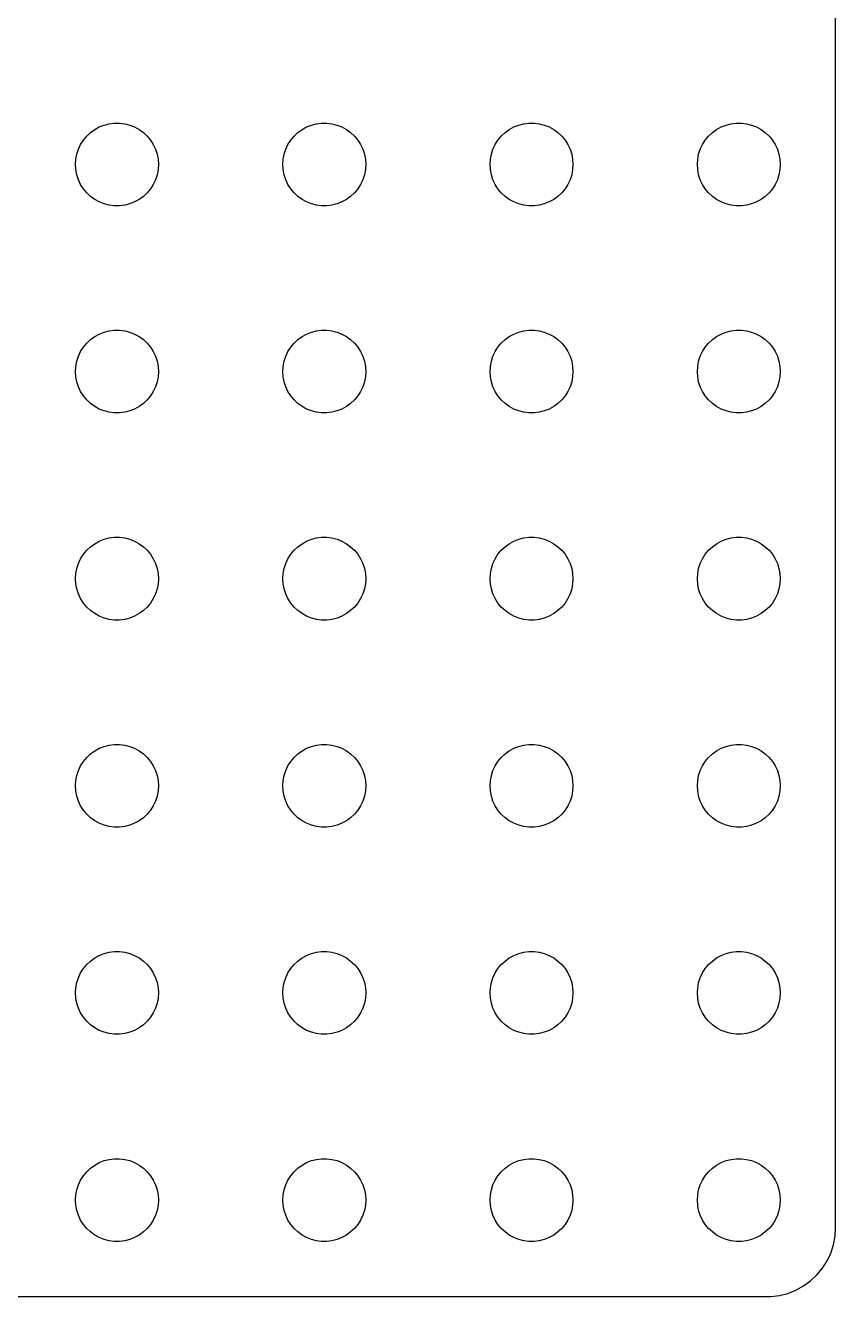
# Model space of a CAD drawing. Header units: metres. Extents: x -112 to 112, y -97 to 97.
# Drawn here: x 53.4 to 112, y -97 to -4.9 of the extents above; entities that cross this region are included whole.
import ezdxf

# ---------------------------------------------------------------- set-up
doc = ezdxf.new("R2010")
doc.units = ezdxf.units.M

msp = doc.modelspace()

# ---------------------------------------------------------------- linework, layer by layer
for p, q in [((112, -92), (112, 92)), ((57.8131, -12.9464), (58.0877, -12.6884)), ((58.0877, -12.6884), (58.3925, -12.467)), ((58.3925, -12.467), (58.7227, -12.2855)), ((58.7227, -12.2855), (59.0729, -12.1468)), ((59.0729, -12.1468), (59.4379, -12.0531)), ((59.4379, -12.0531), (59.8116, -12.0059)), ((59.8116, -12.0059), (60.1884, -12.0059)), ((60.1884, -12.0059), (60.5621, -12.0531)), ((60.5621, -12.0531), (60.927, -12.1468)), ((60.927, -12.1468), (61.2773, -12.2855)), ((61.2773, -12.2855), (61.6075, -12.467)), ((61.6075, -12.467), (61.9123, -12.6884)), ((61.9123, -12.6884), (62.1869, -12.9464)), ((72.8131, -12.9464), (73.0877, -12.6884)), ((73.0877, -12.6884), (73.3925, -12.467)), ((73.3925, -12.467), (73.7227, -12.2855)), ((73.7227, -12.2855), (74.073, -12.1468)), ((74.073, -12.1468), (74.4379, -12.0531)), ((74.4379, -12.0531), (74.8116, -12.0059)), ((74.8116, -12.0059), (75.1884, -12.0059)), ((75.1884, -12.0059), (75.5621, -12.0531)), ((75.5621, -12.0531), (75.927, -12.1468)), ((75.927, -12.1468), (76.2773, -12.2855)), ((76.2773, -12.2855), (76.6075, -12.467)), ((76.6075, -12.467), (76.9123, -12.6884)), ((76.9123, -12.6884), (77.1869, -12.9464)), ((87.8131, -12.9464), (88.0877, -12.6884)), ((88.0877, -12.6884), (88.3925, -12.467)), ((88.3925, -12.467), (88.7227, -12.2855)), ((88.7227, -12.2855), (89.073, -12.1468)), ((89.073, -12.1468), (89.4379, -12.0531)), ((89.4379, -12.0531), (89.8116, -12.0059)), ((89.8116, -12.0059), (90.1884, -12.0059)), ((90.1884, -12.0059), (90.5621, -12.0531)), ((90.5621, -12.0531), (90.927, -12.1468)), ((90.927, -12.1468), (91.2773, -12.2855)), ((91.2773, -12.2855), (91.6075, -12.467)), ((91.6075, -12.467), (91.9123, -12.6884)), ((91.9123, -12.6884), (92.1869, -12.9464)), ((102.813, -12.9464), (103.088, -12.6884)), ((103.088, -12.6884), (103.393, -12.467)), ((103.393, -12.467), (103.723, -12.2855)), ((103.723, -12.2855), (104.073, -12.1468)), ((104.073, -12.1468), (104.438, -12.0531)), ((104.438, -12.0531), (104.812, -12.0059)), ((104.812, -12.0059), (105.188, -12.0059)), ((105.188, -12.0059), (105.562, -12.0531)), ((105.562, -12.0531), (105.927, -12.1468)), ((105.927, -12.1468), (106.277, -12.2855)), ((106.277, -12.2855), (106.607, -12.467)), ((106.607, -12.467), (106.912, -12.6884)), ((106.912, -12.6884), (107.187, -12.9464)), ((57.2107, -13.8956), (57.3711, -13.5547)), ((57.3711, -13.5547), (57.5729, -13.2366)), ((57.5729, -13.2366), (57.8131, -12.9464)), ((62.1869, -12.9464), (62.427, -13.2366)), ((62.427, -13.2366), (62.6289, -13.5547)), ((62.6289, -13.5547), (62.7893, -13.8956)), ((72.2107, -13.8956), (72.3711, -13.5547)), ((72.3711, -13.5547), (72.573, -13.2366)), ((72.573, -13.2366), (72.8131, -12.9464)), ((77.1869, -12.9464), (77.427, -13.2366)), ((77.427, -13.2366), (77.6289, -13.5547)), ((77.6289, -13.5547), (77.7893, -13.8956)), ((87.2107, -13.8956), (87.3711, -13.5547)), ((87.3711, -13.5547), (87.573, -13.2366)), ((87.573, -13.2366), (87.8131, -12.9464)), ((92.1869, -12.9464), (92.427, -13.2366)), ((92.427, -13.2366), (92.6289, -13.5547)), ((92.6289, -13.5547), (92.7893, -13.8956)), ((102.211, -13.8956), (102.371, -13.5547)), ((102.371, -13.5547), (102.573, -13.2366)), ((102.573, -13.2366), (102.813, -12.9464)), ((107.187, -12.9464), (107.427, -13.2366)), ((107.427, -13.2366), (107.629, -13.5547)), ((107.629, -13.5547), (107.789, -13.8956)), ((57, -15), (57.0237, -14.624)), ((57.0237, -14.624), (57.0942, -14.2539)), ((57.0942, -14.2539), (57.2107, -13.8956)), ((62.7893, -13.8956), (62.9057, -14.2539)), ((62.9057, -14.2539), (62.9763, -14.624)), ((62.9763, -14.624), (63, -15)), ((72, -15), (72.0237, -14.624)), ((72.0237, -14.624), (72.0943, -14.2539)), ((72.0943, -14.2539), (72.2107, -13.8956)), ((77.7893, -13.8956), (77.9057, -14.2539)), ((77.9057, -14.2539), (77.9763, -14.624)), ((77.9763, -14.624), (78, -15)), ((87, -15), (87.0237, -14.624)), ((87.0237, -14.624), (87.0943, -14.2539)), ((87.0943, -14.2539), (87.2107, -13.8956)), ((92.7893, -13.8956), (92.9057, -14.2539)), ((92.9057, -14.2539), (92.9763, -14.624)), ((92.9763, -14.624), (93, -15)), ((102, -15), (102.024, -14.624)), ((102.024, -14.624), (102.094, -14.2539)), ((102.094, -14.2539), (102.211, -13.8956)), ((107.789, -13.8956), (107.906, -14.2539)), ((107.906, -14.2539), (107.976, -14.624)), ((107.976, -14.624), (108, -15)), ((57.0237, -15.376), (57, -15)), ((57.0942, -15.7461), (57.0237, -15.376)), ((62.9763, -15.376), (62.9057, -15.7461)), ((63, -15), (62.9763, -15.376)), ((72.0237, -15.376), (72, -15)), ((72.0943, -15.7461), (72.0237, -15.376)), ((77.9763, -15.376), (77.9057, -15.7461)), ((78, -15), (77.9763, -15.376)), ((87.0237, -15.376), (87, -15)), ((87.0943, -15.7461), (87.0237, -15.376)), ((92.9763, -15.376), (92.9057, -15.7461)), ((93, -15), (92.9763, -15.376)), ((102.024, -15.376), (102, -15)), ((102.094, -15.7461), (102.024, -15.376)), ((107.976, -15.376), (107.906, -15.7461)), ((108, -15), (107.976, -15.376)), ((57.2107, -16.1044), (57.0942, -15.7461)), ((57.3711, -16.4453), (57.2107, -16.1044)), ((57.5729, -16.7634), (57.3711, -16.4453)), ((62.6289, -16.4453), (62.427, -16.7634)), ((62.7893, -16.1044), (62.6289, -16.4453)), ((62.9057, -15.7461), (62.7893, -16.1044)), ((72.2107, -16.1044), (72.0943, -15.7461)), ((72.3711, -16.4453), (72.2107, -16.1044)), ((72.573, -16.7634), (72.3711, -16.4453)), ((77.6289, -16.4453), (77.427, -16.7634)), ((77.7893, -16.1044), (77.6289, -16.4453)), ((77.9057, -15.7461), (77.7893, -16.1044)), ((87.2107, -16.1044), (87.0943, -15.7461)), ((87.3711, -16.4453), (87.2107, -16.1044)), ((87.573, -16.7634), (87.3711, -16.4453)), ((92.6289, -16.4453), (92.427, -16.7634)), ((92.7893, -16.1044), (92.6289, -16.4453)), ((92.9057, -15.7461), (92.7893, -16.1044)), ((102.211, -16.1044), (102.094, -15.7461)), ((102.371, -16.4453), (102.211, -16.1044)), ((102.573, -16.7634), (102.371, -16.4453)), ((107.629, -16.4453), (107.427, -16.7634)), ((107.789, -16.1044), (107.629, -16.4453)), ((107.906, -15.7461), (107.789, -16.1044)), ((57.8131, -17.0536), (57.5729, -16.7634)), ((58.0877, -17.3115), (57.8131, -17.0536)), ((58.3925, -17.533), (58.0877, -17.3115)), ((61.9123, -17.3115), (61.6075, -17.533)), ((62.1869, -17.0536), (61.9123, -17.3115)), ((62.427, -16.7634), (62.1869, -17.0536)), ((72.8131, -17.0536), (72.573, -16.7634)), ((73.0877, -17.3115), (72.8131, -17.0536)), ((73.3925, -17.533), (73.0877, -17.3115)), ((76.9123, -17.3115), (76.6075, -17.533)), ((77.1869, -17.0536), (76.9123, -17.3115)), ((77.427, -16.7634), (77.1869, -17.0536)), ((87.8131, -17.0536), (87.573, -16.7634)), ((88.0877, -17.3115), (87.8131, -17.0536)), ((88.3925, -17.533), (88.0877, -17.3115)), ((91.9123, -17.3115), (91.6075, -17.533)), ((92.1869, -17.0536), (91.9123, -17.3115)), ((92.427, -16.7634), (92.1869, -17.0536)), ((102.813, -17.0536), (102.573, -16.7634)), ((103.088, -17.3115), (102.813, -17.0536)), ((103.393, -17.533), (103.088, -17.3115)), ((106.912, -17.3115), (106.607, -17.533)), ((107.187, -17.0536), (106.912, -17.3115)), ((107.427, -16.7634), (107.187, -17.0536)), ((58.7227, -17.7145), (58.3925, -17.533)), ((59.0729, -17.8532), (58.7227, -17.7145)), ((59.4379, -17.9469), (59.0729, -17.8532)), ((59.8116, -17.9941), (59.4379, -17.9469)), ((60.1884, -17.9941), (59.8116, -17.9941)), ((60.5621, -17.9469), (60.1884, -17.9941)), ((60.927, -17.8532), (60.5621, -17.9469)), ((61.2773, -17.7145), (60.927, -17.8532)), ((61.6075, -17.533), (61.2773, -17.7145)), ((73.7227, -17.7145), (73.3925, -17.533)), ((74.073, -17.8532), (73.7227, -17.7145)), ((74.4379, -17.9469), (74.073, -17.8532)), ((74.8116, -17.9941), (74.4379, -17.9469)), ((75.1884, -17.9941), (74.8116, -17.9941)), ((75.5621, -17.9469), (75.1884, -17.9941)), ((75.927, -17.8532), (75.5621, -17.9469)), ((76.2773, -17.7145), (75.927, -17.8532)), ((76.6075, -17.533), (76.2773, -17.7145)), ((88.7227, -17.7145), (88.3925, -17.533)), ((89.073, -17.8532), (88.7227, -17.7145)), ((89.4379, -17.9469), (89.073, -17.8532)), ((89.8116, -17.9941), (89.4379, -17.9469)), ((90.1884, -17.9941), (89.8116, -17.9941)), ((90.5621, -17.9469), (90.1884, -17.9941)), ((90.927, -17.8532), (90.5621, -17.9469)), ((91.2773, -17.7145), (90.927, -17.8532)), ((91.6075, -17.533), (91.2773, -17.7145)), ((103.723, -17.7145), (103.393, -17.533)), ((104.073, -17.8532), (103.723, -17.7145)), ((104.438, -17.9469), (104.073, -17.8532)), ((104.812, -17.9941), (104.438, -17.9469)), ((105.188, -17.9941), (104.812, -17.9941)), ((105.562, -17.9469), (105.188, -17.9941)), ((105.927, -17.8532), (105.562, -17.9469)), ((106.277, -17.7145), (105.927, -17.8532)), ((106.607, -17.533), (106.277, -17.7145)), ((58.0877, -27.6884), (58.3925, -27.467)), ((58.3925, -27.467), (58.7227, -27.2855)), ((58.7227, -27.2855), (59.0729, -27.1468)), ((59.0729, -27.1468), (59.4379, -27.0531)), ((59.4379, -27.0531), (59.8116, -27.0059)), ((59.8116, -27.0059), (60.1884, -27.0059)), ((60.1884, -27.0059), (60.5621, -27.0531)), ((60.5621, -27.0531), (60.927, -27.1468)), ((60.927, -27.1468), (61.2773, -27.2855)), ((61.2773, -27.2855), (61.6075, -27.467)), ((61.6075, -27.467), (61.9123, -27.6884)), ((73.0877, -27.6884), (73.3925, -27.467)), ((73.3925, -27.467), (73.7227, -27.2855)), ((73.7227, -27.2855), (74.073, -27.1468)), ((74.073, -27.1468), (74.4379, -27.0531)), ((74.4379, -27.0531), (74.8116, -27.0059)), ((74.8116, -27.0059), (75.1884, -27.0059)), ((75.1884, -27.0059), (75.5621, -27.0531)), ((75.5621, -27.0531), (75.927, -27.1468)), ((75.927, -27.1468), (76.2773, -27.2855)), ((76.2773, -27.2855), (76.6075, -27.467)), ((76.6075, -27.467), (76.9123, -27.6884)), ((88.0877, -27.6884), (88.3925, -27.467)), ((88.3925, -27.467), (88.7227, -27.2855)), ((88.7227, -27.2855), (89.073, -27.1468)), ((89.073, -27.1468), (89.4379, -27.0531)), ((89.4379, -27.0531), (89.8116, -27.0059)), ((89.8116, -27.0059), (90.1884, -27.0059)), ((90.1884, -27.0059), (90.5621, -27.0531)), ((90.5621, -27.0531), (90.927, -27.1468)), ((90.927, -27.1468), (91.2773, -27.2855)), ((91.2773, -27.2855), (91.6075, -27.467)), ((91.6075, -27.467), (91.9123, -27.6884)), ((103.088, -27.6884), (103.393, -27.467)), ((103.393, -27.467), (103.723, -27.2855)), ((103.723, -27.2855), (104.073, -27.1468)), ((104.073, -27.1468), (104.438, -27.0531)), ((104.438, -27.0531), (104.812, -27.0059)), ((104.812, -27.0059), (105.188, -27.0059)), ((105.188, -27.0059), (105.562, -27.0531)), ((105.562, -27.0531), (105.927, -27.1468)), ((105.927, -27.1468), (106.277, -27.2855)), ((106.277, -27.2855), (106.607, -27.467)), ((106.607, -27.467), (106.912, -27.6884)), ((57.3711, -28.5547), (57.5729, -28.2366)), ((57.5729, -28.2366), (57.8131, -27.9464)), ((57.8131, -27.9464), (58.0877, -27.6884)), ((61.9123, -27.6884), (62.1869, -27.9464)), ((62.1869, -27.9464), (62.427, -28.2366)), ((62.427, -28.2366), (62.6289, -28.5547)), ((72.3711, -28.5547), (72.573, -28.2366)), ((72.573, -28.2366), (72.8131, -27.9464)), ((72.8131, -27.9464), (73.0877, -27.6884)), ((76.9123, -27.6884), (77.1869, -27.9464)), ((77.1869, -27.9464), (77.427, -28.2366)), ((77.427, -28.2366), (77.6289, -28.5547)), ((87.3711, -28.5547), (87.573, -28.2366)), ((87.573, -28.2366), (87.8131, -27.9464)), ((87.8131, -27.9464), (88.0877, -27.6884)), ((91.9123, -27.6884), (92.1869, -27.9464)), ((92.1869, -27.9464), (92.427, -28.2366)), ((92.427, -28.2366), (92.6289, -28.5547)), ((102.371, -28.5547), (102.573, -28.2366)), ((102.573, -28.2366), (102.813, -27.9464)), ((102.813, -27.9464), (103.088, -27.6884)), ((106.912, -27.6884), (107.187, -27.9464)), ((107.187, -27.9464), (107.427, -28.2366)), ((107.427, -28.2366), (107.629, -28.5547)), ((57.0237, -29.624), (57.0942, -29.2539)), ((57.0942, -29.2539), (57.2107, -28.8956)), ((57.2107, -28.8956), (57.3711, -28.5547)), ((62.6289, -28.5547), (62.7893, -28.8956)), ((62.7893, -28.8956), (62.9057, -29.2539)), ((62.9057, -29.2539), (62.9763, -29.624)), ((72.0237, -29.624), (72.0943, -29.2539)), ((72.0943, -29.2539), (72.2107, -28.8956)), ((72.2107, -28.8956), (72.3711, -28.5547)), ((77.6289, -28.5547), (77.7893, -28.8956)), ((77.7893, -28.8956), (77.9057, -29.2539)), ((77.9057, -29.2539), (77.9763, -29.624)), ((87.0237, -29.624), (87.0943, -29.2539)), ((87.0943, -29.2539), (87.2107, -28.8956)), ((87.2107, -28.8956), (87.3711, -28.5547)), ((92.6289, -28.5547), (92.7893, -28.8956)), ((92.7893, -28.8956), (92.9057, -29.2539)), ((92.9057, -29.2539), (92.9763, -29.624)), ((102.024, -29.624), (102.094, -29.2539)), ((102.094, -29.2539), (102.211, -28.8956)), ((102.211, -28.8956), (102.371, -28.5547)), ((107.629, -28.5547), (107.789, -28.8956)), ((107.789, -28.8956), (107.906, -29.2539)), ((107.906, -29.2539), (107.976, -29.624)), ((57, -30), (57.0237, -29.624)), ((57.0237, -30.376), (57, -30)), ((57.0942, -30.7461), (57.0237, -30.376)), ((62.9763, -30.376), (62.9057, -30.7461)), ((62.9763, -29.624), (63, -30)), ((63, -30), (62.9763, -30.376)), ((72, -30), (72.0237, -29.624)), ((72.0237, -30.376), (72, -30)), ((72.0943, -30.7461), (72.0237, -30.376)), ((77.9763, -30.376), (77.9057, -30.7461)), ((77.9763, -29.624), (78, -30)), ((78, -30), (77.9763, -30.376)), ((87, -30), (87.0237, -29.624)), ((87.0237, -30.376), (87, -30)), ((87.0943, -30.7461), (87.0237, -30.376)), ((92.9763, -30.376), (92.9057, -30.7461)), ((92.9763, -29.624), (93, -30)), ((93, -30), (92.9763, -30.376)), ((102, -30), (102.024, -29.624)), ((102.024, -30.376), (102, -30)), ((102.094, -30.7461), (102.024, -30.376)), ((107.976, -30.376), (107.906, -30.7461)), ((107.976, -29.624), (108, -30)), ((108, -30), (107.976, -30.376)), ((57.2107, -31.1044), (57.0942, -30.7461)), ((57.3711, -31.4453), (57.2107, -31.1044)), ((62.7893, -31.1044), (62.6289, -31.4453)), ((62.9057, -30.7461), (62.7893, -31.1044)), ((72.2107, -31.1044), (72.0943, -30.7461)), ((72.3711, -31.4453), (72.2107, -31.1044)), ((77.7893, -31.1044), (77.6289, -31.4453)), ((77.9057, -30.7461), (77.7893, -31.1044)), ((87.2107, -31.1044), (87.0943, -30.7461)), ((87.3711, -31.4453), (87.2107, -31.1044)), ((92.7893, -31.1044), (92.6289, -31.4453)), ((92.9057, -30.7461), (92.7893, -31.1044)), ((102.211, -31.1044), (102.094, -30.7461)), ((102.371, -31.4453), (102.211, -31.1044)), ((107.789, -31.1044), (107.629, -31.4453)), ((107.906, -30.7461), (107.789, -31.1044)), ((57.5729, -31.7634), (57.3711, -31.4453)), ((57.8131, -32.0536), (57.5729, -31.7634)), ((58.0877, -32.3115), (57.8131, -32.0536)), ((62.1869, -32.0536), (61.9123, -32.3115)), ((62.427, -31.7634), (62.1869, -32.0536)), ((62.6289, -31.4453), (62.427, -31.7634)), ((72.573, -31.7634), (72.3711, -31.4453)), ((72.8131, -32.0536), (72.573, -31.7634)), ((73.0877, -32.3115), (72.8131, -32.0536)), ((77.1869, -32.0536), (76.9123, -32.3115)), ((77.427, -31.7634), (77.1869, -32.0536)), ((77.6289, -31.4453), (77.427, -31.7634)), ((87.573, -31.7634), (87.3711, -31.4453)), ((87.8131, -32.0536), (87.573, -31.7634)), ((88.0877, -32.3115), (87.8131, -32.0536)), ((92.1869, -32.0536), (91.9123, -32.3115)), ((92.427, -31.7634), (92.1869, -32.0536)), ((92.6289, -31.4453), (92.427, -31.7634)), ((102.573, -31.7634), (102.371, -31.4453)), ((102.813, -32.0536), (102.573, -31.7634)), ((103.088, -32.3115), (102.813, -32.0536)), ((107.187, -32.0536), (106.912, -32.3115)), ((107.427, -31.7634), (107.187, -32.0536)), ((107.629, -31.4453), (107.427, -31.7634)), ((58.3925, -32.533), (58.0877, -32.3115)), ((58.7227, -32.7145), (58.3925, -32.533)), ((59.0729, -32.8532), (58.7227, -32.7145)), ((59.4379, -32.9469), (59.0729, -32.8532)), ((59.8116, -32.9941), (59.4379, -32.9469)), ((60.1884, -32.9941), (59.8116, -32.9941)), ((60.5621, -32.9469), (60.1884, -32.9941)), ((60.927, -32.8532), (60.5621, -32.9469)), ((61.2773, -32.7145), (60.927, -32.8532)), ((61.6075, -32.533), (61.2773, -32.7145)), ((61.9123, -32.3115), (61.6075, -32.533)), ((73.3925, -32.533), (73.0877, -32.3115)), ((73.7227, -32.7145), (73.3925, -32.533)), ((74.073, -32.8532), (73.7227, -32.7145)), ((74.4379, -32.9469), (74.073, -32.8532)), ((74.8116, -32.9941), (74.4379, -32.9469)), ((75.1884, -32.9941), (74.8116, -32.9941)), ((75.5621, -32.9469), (75.1884, -32.9941)), ((75.927, -32.8532), (75.5621, -32.9469)), ((76.2773, -32.7145), (75.927, -32.8532)), ((76.6075, -32.533), (76.2773, -32.7145)), ((76.9123, -32.3115), (76.6075, -32.533)), ((88.3925, -32.533), (88.0877, -32.3115)), ((88.7227, -32.7145), (88.3925, -32.533)), ((89.073, -32.8532), (88.7227, -32.7145)), ((89.4379, -32.9469), (89.073, -32.8532)), ((89.8116, -32.9941), (89.4379, -32.9469)), ((90.1884, -32.9941), (89.8116, -32.9941)), ((90.5621, -32.9469), (90.1884, -32.9941)), ((90.927, -32.8532), (90.5621, -32.9469)), ((91.2773, -32.7145), (90.927, -32.8532)), ((91.6075, -32.533), (91.2773, -32.7145)), ((91.9123, -32.3115), (91.6075, -32.533)), ((103.393, -32.533), (103.088, -32.3115)), ((103.723, -32.7145), (103.393, -32.533)), ((104.073, -32.8532), (103.723, -32.7145)), ((104.438, -32.9469), (104.073, -32.8532)), ((104.812, -32.9941), (104.438, -32.9469)), ((105.188, -32.9941), (104.812, -32.9941)), ((105.562, -32.9469), (105.188, -32.9941)), ((105.927, -32.8532), (105.562, -32.9469)), ((106.277, -32.7145), (105.927, -32.8532)), ((106.607, -32.533), (106.277, -32.7145)), ((106.912, -32.3115), (106.607, -32.533)), ((58.3925, -42.467), (58.7227, -42.2855)), ((58.7227, -42.2855), (59.0729, -42.1468)), ((59.0729, -42.1468), (59.4379, -42.0531)), ((59.4379, -42.0531), (59.8116, -42.0059)), ((59.8116, -42.0059), (60.1884, -42.0059)), ((60.1884, -42.0059), (60.5621, -42.0531)), ((60.5621, -42.0531), (60.927, -42.1468)), ((60.927, -42.1468), (61.2773, -42.2855)), ((61.2773, -42.2855), (61.6075, -42.467)), ((73.3925, -42.467), (73.7227, -42.2855)), ((73.7227, -42.2855), (74.073, -42.1468)), ((74.073, -42.1468), (74.4379, -42.0531)), ((74.4379, -42.0531), (74.8116, -42.0059)), ((74.8116, -42.0059), (75.1884, -42.0059)), ((75.1884, -42.0059), (75.5621, -42.0531)), ((75.5621, -42.0531), (75.927, -42.1468)), ((75.927, -42.1468), (76.2773, -42.2855)), ((76.2773, -42.2855), (76.6075, -42.467)), ((88.3925, -42.467), (88.7227, -42.2855)), ((88.7227, -42.2855), (89.073, -42.1468)), ((89.073, -42.1468), (89.4379, -42.0531)), ((89.4379, -42.0531), (89.8116, -42.0059)), ((89.8116, -42.0059), (90.1884, -42.0059)), ((90.1884, -42.0059), (90.5621, -42.0531)), ((90.5621, -42.0531), (90.927, -42.1468)), ((90.927, -42.1468), (91.2773, -42.2855)), ((91.2773, -42.2855), (91.6075, -42.467)), ((103.393, -42.467), (103.723, -42.2855)), ((103.723, -42.2855), (104.073, -42.1468)), ((104.073, -42.1468), (104.438, -42.0531)), ((104.438, -42.0531), (104.812, -42.0059)), ((104.812, -42.0059), (105.188, -42.0059)), ((105.188, -42.0059), (105.562, -42.0531)), ((105.562, -42.0531), (105.927, -42.1468)), ((105.927, -42.1468), (106.277, -42.2855)), ((106.277, -42.2855), (106.607, -42.467)), ((57.3711, -43.5547), (57.5729, -43.2366)), ((57.5729, -43.2366), (57.8131, -42.9464)), ((57.8131, -42.9464), (58.0877, -42.6885)), ((58.0877, -42.6885), (58.3925, -42.467)), ((61.6075, -42.467), (61.9123, -42.6885)), ((61.9123, -42.6885), (62.1869, -42.9464)), ((62.1869, -42.9464), (62.427, -43.2366)), ((62.427, -43.2366), (62.6289, -43.5547)), ((72.3711, -43.5547), (72.573, -43.2366)), ((72.573, -43.2366), (72.8131, -42.9464)), ((72.8131, -42.9464), (73.0877, -42.6885)), ((73.0877, -42.6885), (73.3925, -42.467)), ((76.6075, -42.467), (76.9123, -42.6885)), ((76.9123, -42.6885), (77.1869, -42.9464)), ((77.1869, -42.9464), (77.427, -43.2366)), ((77.427, -43.2366), (77.6289, -43.5547)), ((87.3711, -43.5547), (87.573, -43.2366)), ((87.573, -43.2366), (87.8131, -42.9464)), ((87.8131, -42.9464), (88.0877, -42.6885)), ((88.0877, -42.6885), (88.3925, -42.467)), ((91.6075, -42.467), (91.9123, -42.6885)), ((91.9123, -42.6885), (92.1869, -42.9464)), ((92.1869, -42.9464), (92.427, -43.2366)), ((92.427, -43.2366), (92.6289, -43.5547)), ((102.371, -43.5547), (102.573, -43.2366)), ((102.573, -43.2366), (102.813, -42.9464)), ((102.813, -42.9464), (103.088, -42.6885)), ((103.088, -42.6885), (103.393, -42.467)), ((106.607, -42.467), (106.912, -42.6885)), ((106.912, -42.6885), (107.187, -42.9464)), ((107.187, -42.9464), (107.427, -43.2366)), ((107.427, -43.2366), (107.629, -43.5547)), ((57.0942, -44.2539), (57.2107, -43.8956)), ((57.2107, -43.8956), (57.3711, -43.5547)), ((62.6289, -43.5547), (62.7893, -43.8956)), ((62.7893, -43.8956), (62.9057, -44.2539)), ((72.0943, -44.2539), (72.2107, -43.8956)), ((72.2107, -43.8956), (72.3711, -43.5547)), ((77.6289, -43.5547), (77.7893, -43.8956)), ((77.7893, -43.8956), (77.9057, -44.2539)), ((87.0943, -44.2539), (87.2107, -43.8956)), ((87.2107, -43.8956), (87.3711, -43.5547)), ((92.6289, -43.5547), (92.7893, -43.8956)), ((92.7893, -43.8956), (92.9057, -44.2539)), ((102.094, -44.2539), (102.211, -43.8956)), ((102.211, -43.8956), (102.371, -43.5547)), ((107.629, -43.5547), (107.789, -43.8956)), ((107.789, -43.8956), (107.906, -44.2539)), ((57, -45), (57.0237, -44.624)), ((57.0237, -45.376), (57, -45)), ((57.0237, -44.624), (57.0942, -44.2539)), ((62.9057, -44.2539), (62.9763, -44.624)), ((62.9763, -44.624), (63, -45)), ((63, -45), (62.9763, -45.376)), ((72, -45), (72.0237, -44.624)), ((72.0237, -45.376), (72, -45)), ((72.0237, -44.624), (72.0943, -44.2539)), ((77.9057, -44.2539), (77.9763, -44.624)), ((77.9763, -44.624), (78, -45)), ((78, -45), (77.9763, -45.376)), ((87, -45), (87.0237, -44.624)), ((87.0237, -45.376), (87, -45)), ((87.0237, -44.624), (87.0943, -44.2539)), ((92.9057, -44.2539), (92.9763, -44.624)), ((92.9763, -44.624), (93, -45)), ((93, -45), (92.9763, -45.376)), ((102, -45), (102.024, -44.624)), ((102.024, -45.376), (102, -45)), ((102.024, -44.624), (102.094, -44.2539)), ((107.906, -44.2539), (107.976, -44.624)), ((107.976, -44.624), (108, -45)), ((108, -45), (107.976, -45.376)), ((57.0942, -45.7461), (57.0237, -45.376)), ((57.2107, -46.1044), (57.0942, -45.7461)), ((62.9057, -45.7461), (62.7893, -46.1044)), ((62.9763, -45.376), (62.9057, -45.7461)), ((72.0943, -45.7461), (72.0237, -45.376)), ((72.2107, -46.1044), (72.0943, -45.7461)), ((77.9057, -45.7461), (77.7893, -46.1044)), ((77.9763, -45.376), (77.9057, -45.7461)), ((87.0943, -45.7461), (87.0237, -45.376)), ((87.2107, -46.1044), (87.0943, -45.7461)), ((92.9057, -45.7461), (92.7893, -46.1044)), ((92.9763, -45.376), (92.9057, -45.7461)), ((102.094, -45.7461), (102.024, -45.376)), ((102.211, -46.1044), (102.094, -45.7461)), ((107.906, -45.7461), (107.789, -46.1044)), ((107.976, -45.376), (107.906, -45.7461)), ((57.3711, -46.4453), (57.2107, -46.1044)), ((57.5729, -46.7634), (57.3711, -46.4453)), ((57.8131, -47.0536), (57.5729, -46.7634)), ((62.427, -46.7634), (62.1869, -47.0536)), ((62.6289, -46.4453), (62.427, -46.7634)), ((62.7893, -46.1044), (62.6289, -46.4453)), ((72.3711, -46.4453), (72.2107, -46.1044)), ((72.573, -46.7634), (72.3711, -46.4453)), ((72.8131, -47.0536), (72.573, -46.7634)), ((77.427, -46.7634), (77.1869, -47.0536)), ((77.6289, -46.4453), (77.427, -46.7634)), ((77.7893, -46.1044), (77.6289, -46.4453)), ((87.3711, -46.4453), (87.2107, -46.1044)), ((87.573, -46.7634), (87.3711, -46.4453)), ((87.8131, -47.0536), (87.573, -46.7634)), ((92.427, -46.7634), (92.1869, -47.0536)), ((92.6289, -46.4453), (92.427, -46.7634)), ((92.7893, -46.1044), (92.6289, -46.4453)), ((102.371, -46.4453), (102.211, -46.1044)), ((102.573, -46.7634), (102.371, -46.4453)), ((102.813, -47.0536), (102.573, -46.7634)), ((107.427, -46.7634), (107.187, -47.0536)), ((107.629, -46.4453), (107.427, -46.7634)), ((107.789, -46.1044), (107.629, -46.4453)), ((58.0877, -47.3115), (57.8131, -47.0536)), ((58.3925, -47.533), (58.0877, -47.3115)), ((58.7227, -47.7145), (58.3925, -47.533)), ((59.0729, -47.8532), (58.7227, -47.7145)), ((59.4379, -47.9469), (59.0729, -47.8532)), ((60.927, -47.8532), (60.5621, -47.9469)), ((61.2773, -47.7145), (60.927, -47.8532)), ((61.6075, -47.533), (61.2773, -47.7145)), ((61.9123, -47.3115), (61.6075, -47.533)), ((62.1869, -47.0536), (61.9123, -47.3115)), ((73.0877, -47.3115), (72.8131, -47.0536)), ((73.3925, -47.533), (73.0877, -47.3115)), ((73.7227, -47.7145), (73.3925, -47.533)), ((74.073, -47.8532), (73.7227, -47.7145)), ((74.4379, -47.9469), (74.073, -47.8532)), ((75.927, -47.8532), (75.5621, -47.9469)), ((76.2773, -47.7145), (75.927, -47.8532)), ((76.6075, -47.533), (76.2773, -47.7145)), ((76.9123, -47.3115), (76.6075, -47.533)), ((77.1869, -47.0536), (76.9123, -47.3115)), ((88.0877, -47.3115), (87.8131, -47.0536)), ((88.3925, -47.533), (88.0877, -47.3115)), ((88.7227, -47.7145), (88.3925, -47.533)), ((89.073, -47.8532), (88.7227, -47.7145)), ((89.4379, -47.9469), (89.073, -47.8532)), ((90.927, -47.8532), (90.5621, -47.9469)), ((91.2773, -47.7145), (90.927, -47.8532)), ((91.6075, -47.533), (91.2773, -47.7145)), ((91.9123, -47.3115), (91.6075, -47.533)), ((92.1869, -47.0536), (91.9123, -47.3115)), ((103.088, -47.3115), (102.813, -47.0536)), ((103.393, -47.533), (103.088, -47.3115)), ((103.723, -47.7145), (103.393, -47.533)), ((104.073, -47.8532), (103.723, -47.7145)), ((104.438, -47.9469), (104.073, -47.8532)), ((105.927, -47.8532), (105.562, -47.9469)), ((106.277, -47.7145), (105.927, -47.8532)), ((106.607, -47.533), (106.277, -47.7145)), ((106.912, -47.3115), (106.607, -47.533)), ((107.187, -47.0536), (106.912, -47.3115)), ((59.8116, -47.9941), (59.4379, -47.9469)), ((60.1884, -47.9941), (59.8116, -47.9941)), ((60.5621, -47.9469), (60.1884, -47.9941)), ((74.8116, -47.9941), (74.4379, -47.9469)), ((75.1884, -47.9941), (74.8116, -47.9941)), ((75.5621, -47.9469), (75.1884, -47.9941)), ((89.8116, -47.9941), (89.4379, -47.9469)), ((90.1884, -47.9941), (89.8116, -47.9941)), ((90.5621, -47.9469), (90.1884, -47.9941)), ((104.812, -47.9941), (104.438, -47.9469)), ((105.188, -47.9941), (104.812, -47.9941)), ((105.562, -47.9469), (105.188, -47.9941)), ((59.0729, -57.1468), (59.4379, -57.0531)), ((59.4379, -57.0531), (59.8116, -57.0059)), ((59.8116, -57.0059), (60.1884, -57.0059)), ((60.1884, -57.0059), (60.5621, -57.0531)), ((60.5621, -57.0531), (60.927, -57.1468)), ((74.073, -57.1468), (74.4379, -57.0531)), ((74.4379, -57.0531), (74.8116, -57.0059)), ((74.8116, -57.0059), (75.1884, -57.0059)), ((75.1884, -57.0059), (75.5621, -57.0531)), ((75.5621, -57.0531), (75.927, -57.1468)), ((89.073, -57.1468), (89.4379, -57.0531)), ((89.4379, -57.0531), (89.8116, -57.0059)), ((89.8116, -57.0059), (90.1884, -57.0059)), ((90.1884, -57.0059), (90.5621, -57.0531)), ((90.5621, -57.0531), (90.927, -57.1468)), ((104.073, -57.1468), (104.438, -57.0531)), ((104.438, -57.0531), (104.812, -57.0059)), ((104.812, -57.0059), (105.188, -57.0059)), ((105.188, -57.0059), (105.562, -57.0531)), ((105.562, -57.0531), (105.927, -57.1468)), ((57.5729, -58.2366), (57.8131, -57.9464)), ((57.8131, -57.9464), (58.0877, -57.6885)), ((58.0877, -57.6885), (58.3925, -57.467)), ((58.3925, -57.467), (58.7227, -57.2855)), ((58.7227, -57.2855), (59.0729, -57.1468)), ((60.927, -57.1468), (61.2773, -57.2855)), ((61.2773, -57.2855), (61.6075, -57.467)), ((61.6075, -57.467), (61.9123, -57.6885)), ((61.9123, -57.6885), (62.1869, -57.9464)), ((62.1869, -57.9464), (62.427, -58.2366)), ((72.573, -58.2366), (72.8131, -57.9464)), ((72.8131, -57.9464), (73.0877, -57.6885)), ((73.0877, -57.6885), (73.3925, -57.467)), ((73.3925, -57.467), (73.7227, -57.2855)), ((73.7227, -57.2855), (74.073, -57.1468)), ((75.927, -57.1468), (76.2773, -57.2855)), ((76.2773, -57.2855), (76.6075, -57.467)), ((76.6075, -57.467), (76.9123, -57.6885)), ((76.9123, -57.6885), (77.1869, -57.9464)), ((77.1869, -57.9464), (77.427, -58.2366)), ((87.573, -58.2366), (87.8131, -57.9464)), ((87.8131, -57.9464), (88.0877, -57.6885)), ((88.0877, -57.6885), (88.3925, -57.467)), ((88.3925, -57.467), (88.7227, -57.2855)), ((88.7227, -57.2855), (89.073, -57.1468)), ((90.927, -57.1468), (91.2773, -57.2855)), ((91.2773, -57.2855), (91.6075, -57.467)), ((91.6075, -57.467), (91.9123, -57.6885)), ((91.9123, -57.6885), (92.1869, -57.9464)), ((92.1869, -57.9464), (92.427, -58.2366)), ((102.573, -58.2366), (102.813, -57.9464)), ((102.813, -57.9464), (103.088, -57.6885)), ((103.088, -57.6885), (103.393, -57.467)), ((103.393, -57.467), (103.723, -57.2855)), ((103.723, -57.2855), (104.073, -57.1468)), ((105.927, -57.1468), (106.277, -57.2855)), ((106.277, -57.2855), (106.607, -57.467)), ((106.607, -57.467), (106.912, -57.6885)), ((106.912, -57.6885), (107.187, -57.9464)), ((107.187, -57.9464), (107.427, -58.2366)), ((57.0942, -59.2539), (57.2107, -58.8956)), ((57.2107, -58.8956), (57.3711, -58.5547)), ((57.3711, -58.5547), (57.5729, -58.2366)), ((62.427, -58.2366), (62.6289, -58.5547)), ((62.6289, -58.5547), (62.7893, -58.8956)), ((62.7893, -58.8956), (62.9057, -59.2539)), ((72.0943, -59.2539), (72.2107, -58.8956)), ((72.2107, -58.8956), (72.3711, -58.5547)), ((72.3711, -58.5547), (72.573, -58.2366)), ((77.427, -58.2366), (77.6289, -58.5547)), ((77.6289, -58.5547), (77.7893, -58.8956)), ((77.7893, -58.8956), (77.9057, -59.2539)), ((87.0943, -59.2539), (87.2107, -58.8956)), ((87.2107, -58.8956), (87.3711, -58.5547)), ((87.3711, -58.5547), (87.573, -58.2366)), ((92.427, -58.2366), (92.6289, -58.5547)), ((92.6289, -58.5547), (92.7893, -58.8956)), ((92.7893, -58.8956), (92.9057, -59.2539)), ((102.094, -59.2539), (102.211, -58.8956)), ((102.211, -58.8956), (102.371, -58.5547)), ((102.371, -58.5547), (102.573, -58.2366)), ((107.427, -58.2366), (107.629, -58.5547)), ((107.629, -58.5547), (107.789, -58.8956)), ((107.789, -58.8956), (107.906, -59.2539)), ((57, -60), (57.0237, -59.624)), ((57.0237, -59.624), (57.0942, -59.2539)), ((62.9057, -59.2539), (62.9763, -59.624)), ((62.9763, -59.624), (63, -60)), ((72, -60), (72.0237, -59.624)), ((72.0237, -59.624), (72.0943, -59.2539)), ((77.9057, -59.2539), (77.9763, -59.624)), ((77.9763, -59.624), (78, -60)), ((87, -60), (87.0237, -59.624)), ((87.0237, -59.624), (87.0943, -59.2539)), ((92.9057, -59.2539), (92.9763, -59.624)), ((92.9763, -59.624), (93, -60)), ((102, -60), (102.024, -59.624)), ((102.024, -59.624), (102.094, -59.2539)), ((107.906, -59.2539), (107.976, -59.624)), ((107.976, -59.624), (108, -60)), ((57.0237, -60.376), (57, -60)), ((57.0942, -60.7461), (57.0237, -60.376)), ((57.2107, -61.1044), (57.0942, -60.7461)), ((62.9057, -60.7461), (62.7893, -61.1044)), ((62.9763, -60.376), (62.9057, -60.7461)), ((63, -60), (62.9763, -60.376)), ((72.0237, -60.376), (72, -60)), ((72.0943, -60.7461), (72.0237, -60.376)), ((72.2107, -61.1044), (72.0943, -60.7461)), ((77.9057, -60.7461), (77.7893, -61.1044)), ((77.9763, -60.376), (77.9057, -60.7461)), ((78, -60), (77.9763, -60.376)), ((87.0237, -60.376), (87, -60)), ((87.0943, -60.7461), (87.0237, -60.376)), ((87.2107, -61.1044), (87.0943, -60.7461)), ((92.9057, -60.7461), (92.7893, -61.1044)), ((92.9763, -60.376), (92.9057, -60.7461)), ((93, -60), (92.9763, -60.376)), ((102.024, -60.376), (102, -60)), ((102.094, -60.7461), (102.024, -60.376)), ((102.211, -61.1044), (102.094, -60.7461)), ((107.906, -60.7461), (107.789, -61.1044)), ((107.976, -60.376), (107.906, -60.7461)), ((108, -60), (107.976, -60.376)), ((57.3711, -61.4453), (57.2107, -61.1044)), ((57.5729, -61.7634), (57.3711, -61.4453)), ((62.6289, -61.4453), (62.427, -61.7634)), ((62.7893, -61.1044), (62.6289, -61.4453)), ((72.3711, -61.4453), (72.2107, -61.1044)), ((72.573, -61.7634), (72.3711, -61.4453)), ((77.6289, -61.4453), (77.427, -61.7634)), ((77.7893, -61.1044), (77.6289, -61.4453)), ((87.3711, -61.4453), (87.2107, -61.1044)), ((87.573, -61.7634), (87.3711, -61.4453)), ((92.6289, -61.4453), (92.427, -61.7634)), ((92.7893, -61.1044), (92.6289, -61.4453)), ((102.371, -61.4453), (102.211, -61.1044)), ((102.573, -61.7634), (102.371, -61.4453)), ((107.629, -61.4453), (107.427, -61.7634)), ((107.789, -61.1044), (107.629, -61.4453)), ((57.8131, -62.0536), (57.5729, -61.7634)), ((58.0877, -62.3115), (57.8131, -62.0536)), ((58.3925, -62.533), (58.0877, -62.3115)), ((58.7227, -62.7145), (58.3925, -62.533)), ((61.6075, -62.533), (61.2773, -62.7145)), ((61.9123, -62.3115), (61.6075, -62.533)), ((62.1869, -62.0536), (61.9123, -62.3115)), ((62.427, -61.7634), (62.1869, -62.0536)), ((72.8131, -62.0536), (72.573, -61.7634)), ((73.0877, -62.3115), (72.8131, -62.0536)), ((73.3925, -62.533), (73.0877, -62.3115)), ((73.7227, -62.7145), (73.3925, -62.533)), ((76.6075, -62.533), (76.2773, -62.7145)), ((76.9123, -62.3115), (76.6075, -62.533)), ((77.1869, -62.0536), (76.9123, -62.3115)), ((77.427, -61.7634), (77.1869, -62.0536)), ((87.8131, -62.0536), (87.573, -61.7634)), ((88.0877, -62.3115), (87.8131, -62.0536)), ((88.3925, -62.533), (88.0877, -62.3115)), ((88.7227, -62.7145), (88.3925, -62.533)), ((91.6075, -62.533), (91.2773, -62.7145)), ((91.9123, -62.3115), (91.6075, -62.533)), ((92.1869, -62.0536), (91.9123, -62.3115)), ((92.427, -61.7634), (92.1869, -62.0536)), ((102.813, -62.0536), (102.573, -61.7634)), ((103.088, -62.3115), (102.813, -62.0536)), ((103.393, -62.533), (103.088, -62.3115)), ((103.723, -62.7145), (103.393, -62.533)), ((106.607, -62.533), (106.277, -62.7145)), ((106.912, -62.3115), (106.607, -62.533)), ((107.187, -62.0536), (106.912, -62.3115)), ((107.427, -61.7634), (107.187, -62.0536)), ((59.0729, -62.8532), (58.7227, -62.7145)), ((59.4379, -62.9469), (59.0729, -62.8532)), ((59.8116, -62.9941), (59.4379, -62.9469)), ((60.1884, -62.9941), (59.8116, -62.9941)), ((60.5621, -62.9469), (60.1884, -62.9941)), ((60.927, -62.8532), (60.5621, -62.9469)), ((61.2773, -62.7145), (60.927, -62.8532)), ((74.073, -62.8532), (73.7227, -62.7145)), ((74.4379, -62.9469), (74.073, -62.8532)), ((74.8116, -62.9941), (74.4379, -62.9469)), ((75.1884, -62.9941), (74.8116, -62.9941)), ((75.5621, -62.9469), (75.1884, -62.9941)), ((75.927, -62.8532), (75.5621, -62.9469)), ((76.2773, -62.7145), (75.927, -62.8532)), ((89.073, -62.8532), (88.7227, -62.7145)), ((89.4379, -62.9469), (89.073, -62.8532)), ((89.8116, -62.9941), (89.4379, -62.9469)), ((90.1884, -62.9941), (89.8116, -62.9941)), ((90.5621, -62.9469), (90.1884, -62.9941)), ((90.927, -62.8532), (90.5621, -62.9469)), ((91.2773, -62.7145), (90.927, -62.8532)), ((104.073, -62.8532), (103.723, -62.7145)), ((104.438, -62.9469), (104.073, -62.8532)), ((104.812, -62.9941), (104.438, -62.9469)), ((105.188, -62.9941), (104.812, -62.9941)), ((105.562, -62.9469), (105.188, -62.9941)), ((105.927, -62.8532), (105.562, -62.9469)), ((106.277, -62.7145), (105.927, -62.8532)), ((57.8131, -72.9464), (58.0877, -72.6885)), ((58.0877, -72.6885), (58.3925, -72.467)), ((58.3925, -72.467), (58.7227, -72.2855)), ((58.7227, -72.2855), (59.0729, -72.1468)), ((59.0729, -72.1468), (59.4379, -72.0531)), ((59.4379, -72.0531), (59.8116, -72.0059)), ((59.8116, -72.0059), (60.1884, -72.0059)), ((60.1884, -72.0059), (60.5621, -72.0531)), ((60.5621, -72.0531), (60.927, -72.1468)), ((60.927, -72.1468), (61.2773, -72.2855)), ((61.2773, -72.2855), (61.6075, -72.467)), ((61.6075, -72.467), (61.9123, -72.6885)), ((61.9123, -72.6885), (62.1869, -72.9464)), ((72.8131, -72.9464), (73.0877, -72.6885)), ((73.0877, -72.6885), (73.3925, -72.467)), ((73.3925, -72.467), (73.7227, -72.2855)), ((73.7227, -72.2855), (74.073, -72.1468)), ((74.073, -72.1468), (74.4379, -72.0531)), ((74.4379, -72.0531), (74.8116, -72.0059)), ((74.8116, -72.0059), (75.1884, -72.0059)), ((75.1884, -72.0059), (75.5621, -72.0531)), ((75.5621, -72.0531), (75.927, -72.1468)), ((75.927, -72.1468), (76.2773, -72.2855)), ((76.2773, -72.2855), (76.6075, -72.467)), ((76.6075, -72.467), (76.9123, -72.6885)), ((76.9123, -72.6885), (77.1869, -72.9464)), ((87.8131, -72.9464), (88.0877, -72.6885)), ((88.0877, -72.6885), (88.3925, -72.467)), ((88.3925, -72.467), (88.7227, -72.2855)), ((88.7227, -72.2855), (89.073, -72.1468)), ((89.073, -72.1468), (89.4379, -72.0531)), ((89.4379, -72.0531), (89.8116, -72.0059)), ((89.8116, -72.0059), (90.1884, -72.0059)), ((90.1884, -72.0059), (90.5621, -72.0531)), ((90.5621, -72.0531), (90.927, -72.1468)), ((90.927, -72.1468), (91.2773, -72.2855)), ((91.2773, -72.2855), (91.6075, -72.467)), ((91.6075, -72.467), (91.9123, -72.6885)), ((91.9123, -72.6885), (92.1869, -72.9464)), ((102.813, -72.9464), (103.088, -72.6885)), ((103.088, -72.6885), (103.393, -72.467)), ((103.393, -72.467), (103.723, -72.2855)), ((103.723, -72.2855), (104.073, -72.1468)), ((104.073, -72.1468), (104.438, -72.0531)), ((104.438, -72.0531), (104.812, -72.0059)), ((104.812, -72.0059), (105.188, -72.0059)), ((105.188, -72.0059), (105.562, -72.0531)), ((105.562, -72.0531), (105.927, -72.1468)), ((105.927, -72.1468), (106.277, -72.2855)), ((106.277, -72.2855), (106.607, -72.467)), ((106.607, -72.467), (106.912, -72.6885)), ((106.912, -72.6885), (107.187, -72.9464)), ((57.2107, -73.8956), (57.3711, -73.5547)), ((57.3711, -73.5547), (57.5729, -73.2366)), ((57.5729, -73.2366), (57.8131, -72.9464)), ((62.1869, -72.9464), (62.427, -73.2366)), ((62.427, -73.2366), (62.6289, -73.5547)), ((62.6289, -73.5547), (62.7893, -73.8956)), ((72.2107, -73.8956), (72.3711, -73.5547)), ((72.3711, -73.5547), (72.573, -73.2366)), ((72.573, -73.2366), (72.8131, -72.9464)), ((77.1869, -72.9464), (77.427, -73.2366)), ((77.427, -73.2366), (77.6289, -73.5547)), ((77.6289, -73.5547), (77.7893, -73.8956)), ((87.2107, -73.8956), (87.3711, -73.5547)), ((87.3711, -73.5547), (87.573, -73.2366)), ((87.573, -73.2366), (87.8131, -72.9464)), ((92.1869, -72.9464), (92.427, -73.2366)), ((92.427, -73.2366), (92.6289, -73.5547)), ((92.6289, -73.5547), (92.7893, -73.8956)), ((102.211, -73.8956), (102.371, -73.5547)), ((102.371, -73.5547), (102.573, -73.2366)), ((102.573, -73.2366), (102.813, -72.9464)), ((107.187, -72.9464), (107.427, -73.2366)), ((107.427, -73.2366), (107.629, -73.5547)), ((107.629, -73.5547), (107.789, -73.8956)), ((57.0237, -74.624), (57.0942, -74.2539)), ((57.0942, -74.2539), (57.2107, -73.8956)), ((62.7893, -73.8956), (62.9057, -74.2539)), ((62.9057, -74.2539), (62.9763, -74.624)), ((72.0237, -74.624), (72.0943, -74.2539)), ((72.0943, -74.2539), (72.2107, -73.8956)), ((77.7893, -73.8956), (77.9057, -74.2539)), ((77.9057, -74.2539), (77.9763, -74.624)), ((87.0237, -74.624), (87.0943, -74.2539)), ((87.0943, -74.2539), (87.2107, -73.8956)), ((92.7893, -73.8956), (92.9057, -74.2539)), ((92.9057, -74.2539), (92.9763, -74.624)), ((102.024, -74.624), (102.094, -74.2539)), ((102.094, -74.2539), (102.211, -73.8956)), ((107.789, -73.8956), (107.906, -74.2539)), ((107.906, -74.2539), (107.976, -74.624)), ((57, -75), (57.0237, -74.624)), ((57.0237, -75.376), (57, -75)), ((57.0942, -75.7461), (57.0237, -75.376)), ((62.9763, -75.376), (62.9057, -75.7461)), ((62.9763, -74.624), (63, -75)), ((63, -75), (62.9763, -75.376)), ((72, -75), (72.0237, -74.624)), ((72.0237, -75.376), (72, -75)), ((72.0943, -75.7461), (72.0237, -75.376)), ((77.9763, -75.376), (77.9057, -75.7461)), ((77.9763, -74.624), (78, -75)), ((78, -75), (77.9763, -75.376)), ((87, -75), (87.0237, -74.624)), ((87.0237, -75.376), (87, -75)), ((87.0943, -75.7461), (87.0237, -75.376)), ((92.9763, -75.376), (92.9057, -75.7461)), ((92.9763, -74.624), (93, -75)), ((93, -75), (92.9763, -75.376)), ((102, -75), (102.024, -74.624)), ((102.024, -75.376), (102, -75)), ((102.094, -75.7461), (102.024, -75.376)), ((107.976, -75.376), (107.906, -75.7461)), ((107.976, -74.624), (108, -75)), ((108, -75), (107.976, -75.376)), ((57.2107, -76.1044), (57.0942, -75.7461)), ((57.3711, -76.4453), (57.2107, -76.1044)), ((62.7893, -76.1044), (62.6289, -76.4453)), ((62.9057, -75.7461), (62.7893, -76.1044)), ((72.2107, -76.1044), (72.0943, -75.7461)), ((72.3711, -76.4453), (72.2107, -76.1044)), ((77.7893, -76.1044), (77.6289, -76.4453)), ((77.9057, -75.7461), (77.7893, -76.1044)), ((87.2107, -76.1044), (87.0943, -75.7461)), ((87.3711, -76.4453), (87.2107, -76.1044)), ((92.7893, -76.1044), (92.6289, -76.4453)), ((92.9057, -75.7461), (92.7893, -76.1044)), ((102.211, -76.1044), (102.094, -75.7461)), ((102.371, -76.4453), (102.211, -76.1044)), ((107.789, -76.1044), (107.629, -76.4453)), ((107.906, -75.7461), (107.789, -76.1044)), ((57.5729, -76.7634), (57.3711, -76.4453)), ((57.8131, -77.0536), (57.5729, -76.7634)), ((58.0877, -77.3115), (57.8131, -77.0536)), ((58.3925, -77.533), (58.0877, -77.3115)), ((61.9123, -77.3115), (61.6075, -77.533)), ((62.1869, -77.0536), (61.9123, -77.3115)), ((62.427, -76.7634), (62.1869, -77.0536)), ((62.6289, -76.4453), (62.427, -76.7634)), ((72.573, -76.7634), (72.3711, -76.4453)), ((72.8131, -77.0536), (72.573, -76.7634)), ((73.0877, -77.3115), (72.8131, -77.0536)), ((73.3925, -77.533), (73.0877, -77.3115)), ((76.9123, -77.3115), (76.6075, -77.533)), ((77.1869, -77.0536), (76.9123, -77.3115)), ((77.427, -76.7634), (77.1869, -77.0536)), ((77.6289, -76.4453), (77.427, -76.7634)), ((87.573, -76.7634), (87.3711, -76.4453)), ((87.8131, -77.0536), (87.573, -76.7634)), ((88.0877, -77.3115), (87.8131, -77.0536)), ((88.3925, -77.533), (88.0877, -77.3115)), ((91.9123, -77.3115), (91.6075, -77.533)), ((92.1869, -77.0536), (91.9123, -77.3115)), ((92.427, -76.7634), (92.1869, -77.0536)), ((92.6289, -76.4453), (92.427, -76.7634)), ((102.573, -76.7634), (102.371, -76.4453)), ((102.813, -77.0536), (102.573, -76.7634)), ((103.088, -77.3115), (102.813, -77.0536)), ((103.393, -77.533), (103.088, -77.3115)), ((106.912, -77.3115), (106.607, -77.533)), ((107.187, -77.0536), (106.912, -77.3115)), ((107.427, -76.7634), (107.187, -77.0536)), ((107.629, -76.4453), (107.427, -76.7634)), ((58.7227, -77.7145), (58.3925, -77.533)), ((59.0729, -77.8532), (58.7227, -77.7145)), ((59.4379, -77.9469), (59.0729, -77.8532)), ((59.8116, -77.9941), (59.4379, -77.9469)), ((60.1884, -77.9941), (59.8116, -77.9941)), ((60.5621, -77.9469), (60.1884, -77.9941)), ((60.927, -77.8532), (60.5621, -77.9469)), ((61.2773, -77.7145), (60.927, -77.8532)), ((61.6075, -77.533), (61.2773, -77.7145)), ((73.7227, -77.7145), (73.3925, -77.533)), ((74.073, -77.8532), (73.7227, -77.7145)), ((74.4379, -77.9469), (74.073, -77.8532)), ((74.8116, -77.9941), (74.4379, -77.9469)), ((75.1884, -77.9941), (74.8116, -77.9941)), ((75.5621, -77.9469), (75.1884, -77.9941)), ((75.927, -77.8532), (75.5621, -77.9469)), ((76.2773, -77.7145), (75.927, -77.8532)), ((76.6075, -77.533), (76.2773, -77.7145)), ((88.7227, -77.7145), (88.3925, -77.533)), ((89.073, -77.8532), (88.7227, -77.7145)), ((89.4379, -77.9469), (89.073, -77.8532)), ((89.8116, -77.9941), (89.4379, -77.9469)), ((90.1884, -77.9941), (89.8116, -77.9941)), ((90.5621, -77.9469), (90.1884, -77.9941)), ((90.927, -77.8532), (90.5621, -77.9469)), ((91.2773, -77.7145), (90.927, -77.8532)), ((91.6075, -77.533), (91.2773, -77.7145)), ((103.723, -77.7145), (103.393, -77.533)), ((104.073, -77.8532), (103.723, -77.7145)), ((104.438, -77.9469), (104.073, -77.8532)), ((104.812, -77.9941), (104.438, -77.9469)), ((105.188, -77.9941), (104.812, -77.9941)), ((105.562, -77.9469), (105.188, -77.9941)), ((105.927, -77.8532), (105.562, -77.9469)), ((106.277, -77.7145), (105.927, -77.8532)), ((106.607, -77.533), (106.277, -77.7145)), ((58.3925, -87.467), (58.7227, -87.2855)), ((58.7227, -87.2855), (59.0729, -87.1468)), ((59.0729, -87.1468), (59.4379, -87.0531)), ((59.4379, -87.0531), (59.8116, -87.0059)), ((59.8116, -87.0059), (60.1884, -87.0059)), ((60.1884, -87.0059), (60.5621, -87.0531)), ((60.5621, -87.0531), (60.927, -87.1468)), ((60.927, -87.1468), (61.2773, -87.2855)), ((61.2773, -87.2855), (61.6075, -87.467)), ((73.3925, -87.467), (73.7227, -87.2855)), ((73.7227, -87.2855), (74.073, -87.1468)), ((74.073, -87.1468), (74.4379, -87.0531)), ((74.4379, -87.0531), (74.8116, -87.0059)), ((74.8116, -87.0059), (75.1884, -87.0059)), ((75.1884, -87.0059), (75.5621, -87.0531)), ((75.5621, -87.0531), (75.927, -87.1468)), ((75.927, -87.1468), (76.2773, -87.2855)), ((76.2773, -87.2855), (76.6075, -87.467)), ((88.3925, -87.467), (88.7227, -87.2855)), ((88.7227, -87.2855), (89.073, -87.1468)), ((89.073, -87.1468), (89.4379, -87.0531)), ((89.4379, -87.0531), (89.8116, -87.0059)), ((89.8116, -87.0059), (90.1884, -87.0059)), ((90.1884, -87.0059), (90.5621, -87.0531)), ((90.5621, -87.0531), (90.927, -87.1468)), ((90.927, -87.1468), (91.2773, -87.2855)), ((91.2773, -87.2855), (91.6075, -87.467)), ((103.393, -87.467), (103.723, -87.2855)), ((103.723, -87.2855), (104.073, -87.1468)), ((104.073, -87.1468), (104.438, -87.0531)), ((104.438, -87.0531), (104.812, -87.0059)), ((104.812, -87.0059), (105.188, -87.0059)), ((105.188, -87.0059), (105.562, -87.0531)), ((105.562, -87.0531), (105.927, -87.1468)), ((105.927, -87.1468), (106.277, -87.2855)), ((106.277, -87.2855), (106.607, -87.467)), ((57.3711, -88.5547), (57.5729, -88.2366)), ((57.5729, -88.2366), (57.8131, -87.9464)), ((57.8131, -87.9464), (58.0877, -87.6885)), ((58.0877, -87.6885), (58.3925, -87.467)), ((61.6075, -87.467), (61.9123, -87.6885)), ((61.9123, -87.6885), (62.1869, -87.9464)), ((62.1869, -87.9464), (62.427, -88.2366)), ((62.427, -88.2366), (62.6289, -88.5547)), ((72.3711, -88.5547), (72.573, -88.2366)), ((72.573, -88.2366), (72.8131, -87.9464)), ((72.8131, -87.9464), (73.0877, -87.6885)), ((73.0877, -87.6885), (73.3925, -87.467)), ((76.6075, -87.467), (76.9123, -87.6885)), ((76.9123, -87.6885), (77.1869, -87.9464)), ((77.1869, -87.9464), (77.427, -88.2366)), ((77.427, -88.2366), (77.6289, -88.5547)), ((87.3711, -88.5547), (87.573, -88.2366)), ((87.573, -88.2366), (87.8131, -87.9464)), ((87.8131, -87.9464), (88.0877, -87.6885)), ((88.0877, -87.6885), (88.3925, -87.467)), ((91.6075, -87.467), (91.9123, -87.6885)), ((91.9123, -87.6885), (92.1869, -87.9464)), ((92.1869, -87.9464), (92.427, -88.2366)), ((92.427, -88.2366), (92.6289, -88.5547)), ((102.371, -88.5547), (102.573, -88.2366)), ((102.573, -88.2366), (102.813, -87.9464)), ((102.813, -87.9464), (103.088, -87.6885)), ((103.088, -87.6885), (103.393, -87.467)), ((106.607, -87.467), (106.912, -87.6885)), ((106.912, -87.6885), (107.187, -87.9464)), ((107.187, -87.9464), (107.427, -88.2366)), ((107.427, -88.2366), (107.629, -88.5547)), ((57.0237, -89.624), (57.0942, -89.2539)), ((57.0942, -89.2539), (57.2107, -88.8956)), ((57.2107, -88.8956), (57.3711, -88.5547)), ((62.6289, -88.5547), (62.7893, -88.8956)), ((62.7893, -88.8956), (62.9057, -89.2539)), ((62.9057, -89.2539), (62.9763, -89.624)), ((72.0237, -89.624), (72.0943, -89.2539)), ((72.0943, -89.2539), (72.2107, -88.8956)), ((72.2107, -88.8956), (72.3711, -88.5547)), ((77.6289, -88.5547), (77.7893, -88.8956)), ((77.7893, -88.8956), (77.9057, -89.2539)), ((77.9057, -89.2539), (77.9763, -89.624)), ((87.0237, -89.624), (87.0943, -89.2539)), ((87.0943, -89.2539), (87.2107, -88.8956)), ((87.2107, -88.8956), (87.3711, -88.5547)), ((92.6289, -88.5547), (92.7893, -88.8956)), ((92.7893, -88.8956), (92.9057, -89.2539)), ((92.9057, -89.2539), (92.9763, -89.624)), ((102.024, -89.624), (102.094, -89.2539)), ((102.094, -89.2539), (102.211, -88.8956)), ((102.211, -88.8956), (102.371, -88.5547)), ((107.629, -88.5547), (107.789, -88.8956)), ((107.789, -88.8956), (107.906, -89.2539)), ((107.906, -89.2539), (107.976, -89.624)), ((57, -90), (57.0237, -89.624)), ((57.0237, -90.376), (57, -90)), ((62.9763, -89.624), (63, -90)), ((63, -90), (62.9763, -90.376)), ((72, -90), (72.0237, -89.624)), ((72.0237, -90.376), (72, -90)), ((77.9763, -89.624), (78, -90)), ((78, -90), (77.9763, -90.376)), ((87, -90), (87.0237, -89.624)), ((87.0237, -90.376), (87, -90)), ((92.9763, -89.624), (93, -90)), ((93, -90), (92.9763, -90.376)), ((102, -90), (102.024, -89.624)), ((102.024, -90.376), (102, -90)), ((107.976, -89.624), (108, -90)), ((108, -90), (107.976, -90.376)), ((57.0942, -90.7461), (57.0237, -90.376)), ((57.2107, -91.1044), (57.0942, -90.7461)), ((57.3711, -91.4453), (57.2107, -91.1044)), ((62.7893, -91.1044), (62.6289, -91.4453)), ((62.9057, -90.7461), (62.7893, -91.1044)), ((62.9763, -90.376), (62.9057, -90.7461)), ((72.0943, -90.7461), (72.0237, -90.376)), ((72.2107, -91.1044), (72.0943, -90.7461)), ((72.3711, -91.4453), (72.2107, -91.1044)), ((77.7893, -91.1044), (77.6289, -91.4453)), ((77.9057, -90.7461), (77.7893, -91.1044)), ((77.9763, -90.376), (77.9057, -90.7461)), ((87.0943, -90.7461), (87.0237, -90.376)), ((87.2107, -91.1044), (87.0943, -90.7461)), ((87.3711, -91.4453), (87.2107, -91.1044)), ((92.7893, -91.1044), (92.6289, -91.4453)), ((92.9057, -90.7461), (92.7893, -91.1044)), ((92.9763, -90.376), (92.9057, -90.7461)), ((102.094, -90.7461), (102.024, -90.376)), ((102.211, -91.1044), (102.094, -90.7461)), ((102.371, -91.4453), (102.211, -91.1044)), ((107.789, -91.1044), (107.629, -91.4453)), ((107.906, -90.7461), (107.789, -91.1044)), ((107.976, -90.376), (107.906, -90.7461)), ((57.5729, -91.7634), (57.3711, -91.4453)), ((57.8131, -92.0536), (57.5729, -91.7634)), ((58.0877, -92.3115), (57.8131, -92.0536)), ((62.1869, -92.0536), (61.9123, -92.3115)), ((62.427, -91.7634), (62.1869, -92.0536)), ((62.6289, -91.4453), (62.427, -91.7634)), ((72.573, -91.7634), (72.3711, -91.4453)), ((72.8131, -92.0536), (72.573, -91.7634)), ((73.0877, -92.3115), (72.8131, -92.0536)), ((77.1869, -92.0536), (76.9123, -92.3115)), ((77.427, -91.7634), (77.1869, -92.0536)), ((77.6289, -91.4453), (77.427, -91.7634)), ((87.573, -91.7634), (87.3711, -91.4453)), ((87.8131, -92.0536), (87.573, -91.7634)), ((88.0877, -92.3115), (87.8131, -92.0536)), ((92.1869, -92.0536), (91.9123, -92.3115)), ((92.427, -91.7634), (92.1869, -92.0536)), ((92.6289, -91.4453), (92.427, -91.7634)), ((102.573, -91.7634), (102.371, -91.4453)), ((102.813, -92.0536), (102.573, -91.7634)), ((103.088, -92.3115), (102.813, -92.0536)), ((107.187, -92.0536), (106.912, -92.3115)), ((107.427, -91.7634), (107.187, -92.0536)), ((107.629, -91.4453), (107.427, -91.7634)), ((111.961, -92.6267), (112, -92)), ((58.3925, -92.533), (58.0877, -92.3115)), ((58.7227, -92.7145), (58.3925, -92.533)), ((59.0729, -92.8532), (58.7227, -92.7145)), ((59.4379, -92.9469), (59.0729, -92.8532)), ((59.8116, -92.9941), (59.4379, -92.9469)), ((60.5621, -92.9469), (60.1884, -92.9941)), ((60.927, -92.8532), (60.5621, -92.9469)), ((61.2773, -92.7145), (60.927, -92.8532)), ((61.6075, -92.533), (61.2773, -92.7145)), ((61.9123, -92.3115), (61.6075, -92.533)), ((73.3925, -92.533), (73.0877, -92.3115)), ((73.7227, -92.7145), (73.3925, -92.533)), ((74.073, -92.8532), (73.7227, -92.7145)), ((74.4379, -92.9469), (74.073, -92.8532)), ((74.8116, -92.9941), (74.4379, -92.9469)), ((75.5621, -92.9469), (75.1884, -92.9941)), ((75.927, -92.8532), (75.5621, -92.9469)), ((76.2773, -92.7145), (75.927, -92.8532)), ((76.6075, -92.533), (76.2773, -92.7145)), ((76.9123, -92.3115), (76.6075, -92.533)), ((88.3925, -92.533), (88.0877, -92.3115)), ((88.7227, -92.7145), (88.3925, -92.533)), ((89.073, -92.8532), (88.7227, -92.7145)), ((89.4379, -92.9469), (89.073, -92.8532)), ((89.8116, -92.9941), (89.4379, -92.9469)), ((90.5621, -92.9469), (90.1884, -92.9941)), ((90.927, -92.8532), (90.5621, -92.9469)), ((91.2773, -92.7145), (90.927, -92.8532)), ((91.6075, -92.533), (91.2773, -92.7145)), ((91.9123, -92.3115), (91.6075, -92.533)), ((103.393, -92.533), (103.088, -92.3115)), ((103.723, -92.7145), (103.393, -92.533)), ((104.073, -92.8532), (103.723, -92.7145)), ((104.438, -92.9469), (104.073, -92.8532)), ((104.812, -92.9941), (104.438, -92.9469)), ((105.562, -92.9469), (105.188, -92.9941)), ((105.927, -92.8532), (105.562, -92.9469)), ((106.277, -92.7145), (105.927, -92.8532)), ((106.607, -92.533), (106.277, -92.7145)), ((106.912, -92.3115), (106.607, -92.533)), ((111.843, -93.2434), (111.961, -92.6267)), ((60.1884, -92.9941), (59.8116, -92.9941)), ((75.1884, -92.9941), (74.8116, -92.9941)), ((90.1884, -92.9941), (89.8116, -92.9941)), ((105.188, -92.9941), (104.812, -92.9941)), ((111.382, -94.4088), (111.649, -93.8406)), ((111.649, -93.8406), (111.843, -93.2434)), ((111.045, -94.9389), (111.382, -94.4088)), ((110.187, -95.8526), (110.645, -95.4227)), ((110.645, -95.4227), (111.045, -94.9389)), ((108.545, -96.7553), (109.129, -96.5241)), ((109.129, -96.5241), (109.679, -96.2216)), ((109.679, -96.2216), (110.187, -95.8526)), ((-107.314, -96.9901), (107.314, -96.9901)), ((107.314, -96.9901), (107.937, -96.9114)), ((107.937, -96.9114), (108.545, -96.7553))]:
    msp.add_line(p, q)

doc.saveas('drawing.dxf')
